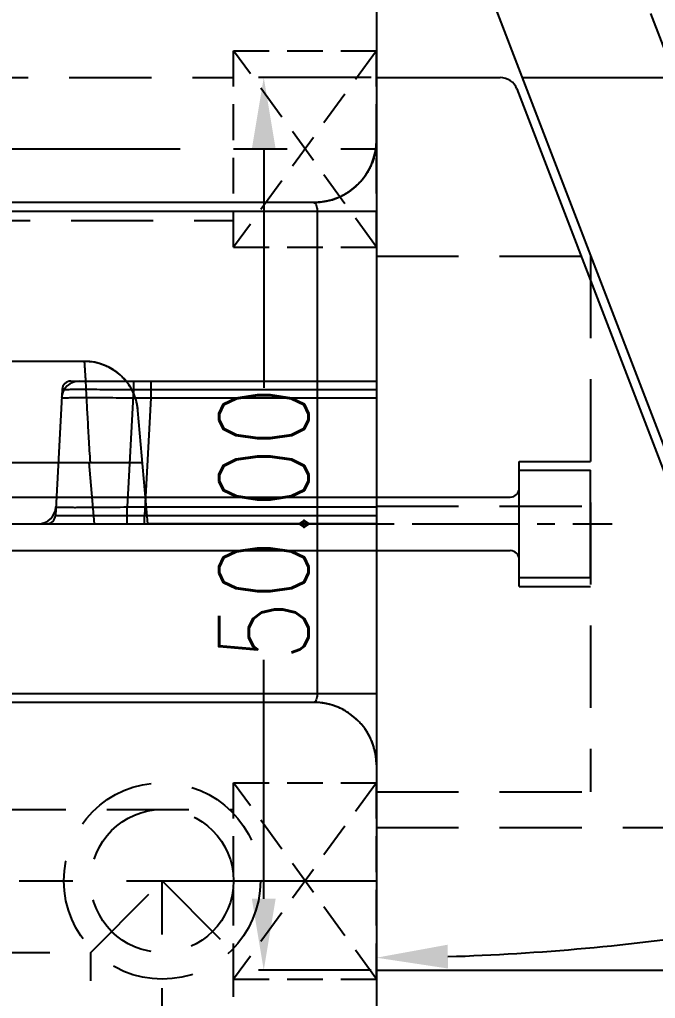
# Model space of a CAD drawing. Header units: millimetres. Extents: x 25970 to 27273, y -22508 to -21586.
# Drawn here: x 26686.6 to 26722.2, y -22245.7 to -22190.9 of the extents above; entities that cross this region are included whole.
import ezdxf

# ---------------------------------------------------------------- set-up
doc = ezdxf.new("R2010")
doc.units = ezdxf.units.MM
doc.header["$LTSCALE"] = 8
for name, pattern in [('CENTER', [2, 1.25, -0.25, 0.25, -0.25]), ('CENTER2', [1.125, 0.75, -0.125, 0.125, -0.125]), ('HIDDEN', [0.375, 0.25, -0.125])]:
    doc.linetypes.add(name, pattern=pattern)
doc.layers.get('DEFPOINTS').update_dxf_attribs({"color": 6})
for name, color, linetype in [('Cav-cor', 30, 'Continuous'), ('PIN', 5, 'Continuous'), ('PRODUCT', 1, 'Continuous'), ('SLIDE', 6, 'Continuous'), ('WT', 4, 'Continuous')]:
    doc.layers.add(name, color=color, linetype=linetype)
doc.layers.add('dim', color=3, linetype='Continuous', lineweight=15)
doc.styles.get("Standard").update_dxf_attribs({"font": 'txt.shx', "width": 0.8, "bigfont": 'chineset.shx'})
doc.dimstyles.new('ISO-25', dxfattribs={"dimtxt": 5, "dimasz": 4, "dimexe": 0.3, "dimexo": 0.3, "dimtad": 0, "dimzin": 1, "dimdsep": 46, "dimtxsty": 'Standard', "dimcen": 0, "dimclrd": 3, "dimclre": 3, "dimclrt": 3, "dimazin": 0, "dimtfac": 1, "dimtofl": 0, "dimtmove": 0, "dimatfit": 0, "dimfxl": 0, "dimarcsym": 0})

# ---------------------------------------------------------------- blocks, each defined once
blk = doc.blocks.new('20160720.181624')
at = {"layer": 'PIN'}
for p, q in [((-4, -3.5), (-4, 3.5)), ((-4, 3.5), (0, 3.5)), ((-4, 3), (0, 3)), ((0, -3), (0, 3)), ((-62.049, 1.5), (-4.5, 1.5)), ((-62.049, -1.5), (-62.049, 1.5)), ((-62.049, -1.5), (-4.5, -1.5)), ((-4, -3), (0, -3)), ((-4, -3.5), (0, -3.5))]:
    blk.add_line(p, q, dxfattribs=at)
at = {"layer": 'PIN', "linetype": 'CENTER2'}
blk.add_line((-63.998, 0), (1.204, 0), dxfattribs=at)
at = {"layer": 'PIN'}
for centre, start, end in [((-4.5, 2), 270, 0), ((-4.5, -2), 0, 90)]:
    blk.add_arc(centre, 0.5, start, end, dxfattribs=at)
blk = doc.blocks.new('*D26508')
at = {"layer": 'DEFPOINTS', "color": 0}
for p in [(26700.297, -22194.141), (26706.607, -22194.141), (26706.607, -22244.141)]:
    blk.add_point(p, dxfattribs=at)
at = {"layer": 'dim', "color": 3, "lineweight": -2}
for p, q in [((26706.307, -22194.141), (26699.997, -22194.141)), ((26700.297, -22198.141), (26700.297, -22211.516)), ((26700.297, -22240.141), (26700.297, -22226.766)), ((26706.307, -22244.141), (26699.997, -22244.141))]:
    blk.add_line(p, q, dxfattribs=at)
at = {"layer": 'dim', "color": 3}
for points in [[(26700.963, -22198.141), (26699.63, -22198.141), (26700.297, -22194.141)], [(26699.63, -22240.141), (26700.963, -22240.141), (26700.297, -22244.141)]]:
    blk.add_solid(points, dxfattribs=at)
at = {"layer": 'dim', "color": 3, "insert": (26700.297, -22219.141), "char_height": 5, "attachment_point": 5, "rotation": 90}
blk.add_mtext('50.00', dxfattribs=at)
blk = doc.blocks.new('*D26558')
at = {"layer": 'DEFPOINTS', "color": 0}
for p in [(26732.896, -22173.748), (26732.896, -22195.141), (26747.896, -22234.403)]:
    blk.add_point(p, dxfattribs=at)
at = {"layer": 'dim', "color": 3, "lineweight": -2}
for p, q in [((26732.896, -22194.841), (26732.896, -22173.448)), ((26747.896, -22234.103), (26747.896, -22173.448)), ((26728.896, -22173.748), (26724.896, -22173.748)), ((26751.896, -22173.748), (26755.896, -22173.748))]:
    blk.add_line(p, q, dxfattribs=at)
at = {"layer": 'dim', "color": 3}
for points in [[(26728.896, -22174.414), (26728.896, -22173.081), (26732.896, -22173.748)], [(26751.896, -22173.081), (26751.896, -22174.414), (26747.896, -22173.748)]]:
    blk.add_solid(points, dxfattribs=at)
at = {"layer": 'dim', "color": 3, "insert": (26717.604, -22173.748), "char_height": 5, "attachment_point": 5}
blk.add_mtext('15.00', dxfattribs=at)
blk = doc.blocks.new('*D26648')
at = {"layer": 'DEFPOINTS', "color": 0}
for p in [(26706.607, -22173.141), (26740.607, -22194.141), (26723.871, -22242.285), (26765.651, -22253.141), (26706.607, -22269.141)]:
    blk.add_point(p, dxfattribs=at)
at = {"layer": 'dim', "color": 3, "lineweight": -2}
for start, end in [(286.85414, 291.2288), (271.7712, 278.61868)]:
    blk.add_arc((26706.607, -22114.042), 129.399, start, end, dxfattribs=at)
at = {"layer": 'dim', "color": 3}
for points in [[(26753.713, -22235.278), (26753.211, -22234.043), (26757.168, -22233.155)], [(26710.597, -22242.713), (26710.617, -22244.046), (26706.607, -22243.441)]]:
    blk.add_solid(points, dxfattribs=at)
at = {"layer": 'dim', "color": 3, "insert": (26735.136, -22240.257), "char_height": 5, "attachment_point": 5, "rotation": 12.7364}
blk.add_mtext('23.00%%d', dxfattribs=at)
blk = doc.blocks.new('*D26649')
at = {"layer": 'DEFPOINTS', "color": 0}
for p in [(26706.607, -22244.141), (26758.607, -22254.141), (26758.607, -22274.263)]:
    blk.add_point(p, dxfattribs=at)
at = {"layer": 'dim', "color": 3, "linetype": 'Continuous', "lineweight": -2}
for p, q in [((26706.607, -22244.441), (26706.607, -22274.563)), ((26758.607, -22254.441), (26758.607, -22274.563)), ((26710.607, -22274.263), (26724.649, -22274.263)), ((26754.607, -22274.263), (26740.566, -22274.263))]:
    blk.add_line(p, q, dxfattribs=at)
at = {"layer": 'dim', "color": 3}
for points in [[(26710.607, -22273.596), (26710.607, -22274.93), (26706.607, -22274.263)], [(26754.607, -22274.93), (26754.607, -22273.596), (26758.607, -22274.263)]]:
    blk.add_solid(points, dxfattribs=at)
at = {"layer": 'dim', "color": 3, "insert": (26732.607, -22274.263), "char_height": 5, "attachment_point": 5}
blk.add_mtext('52.00', dxfattribs=at)
blk = doc.blocks.new('20150513.114825')
at = {"layer": 'WT', "color": 125, "linetype": 'HIDDEN'}
for p, q in [((-5.5, 8), (5.5, 8)), ((5.5, 8), (-5.5, 0)), ((-5.5, 8), (5.5, 0)), ((-5.5, 0), (-5.5, 8)), ((5.5, 0), (5.5, 8)), ((-5.5, 0), (5.5, 0))]:
    blk.add_line(p, q, dxfattribs=at)
blk = doc.blocks.new('20160901.193409')
at = {"layer": 'Cav-cor', "color": 241}
for p, q in [((70.05, 20.958), (49.75, 20.958)), ((70.05, 20.958), (49.75, 20.958)), ((73.55, 20.458), (49.25, 20.458)), ((70.233, 20.458), (70.233, -6.542)), ((57.205, 12.06), (50.77, 12.06)), ((57.205, 12.06), (57.205, 12.051)), ((55.944, 10.484), (55.575, 3.432)), ((56.444, 10.958), (73.55, 10.958)), ((59.939, 10.484), (59.594, 3.906)), ((59.939, 10.958), (59.939, 10.484)), ((59.939, 10.484), (73.55, 10.484)), ((60.913, 10.958), (60.913, 10.01)), ((60.006, 10.019), (60.041, 10.019)), ((60.913, 10.01), (60.568, 3.432)), ((60.913, 10.01), (73.55, 10.01)), ((60.194, 9.316), (60.193, 9.321)), ((60.75, 2.958), (60.194, 9.316)), ((50.77, 6.398), (60.449, 6.398)), ((57.761, 2.958), (57.46, 6.398)), ((59.594, 3.906), (73.55, 3.906)), ((59.594, 2.958), (59.594, 3.906)), ((60.568, 3.432), (73.55, 3.432)), ((60.568, 2.958), (60.568, 3.432)), ((48.57, 2.958), (60.75, 2.958)), ((73.55, 2.958), (60.75, 2.958)), ((49.25, -6.542), (73.55, -6.542)), ((70.05, -7.042), (49.75, -7.042)), ((70.05, -7.042), (49.75, -7.042))]:
    blk.add_line(p, q, dxfattribs=at)
for centre, radius, start, end in [((70.05, 24.458), 3.5, 270, 0), ((57.205, 9.06), 3, 5, 90), ((57.209, 9.047), 3.004, 80.2163, 90.0603), ((57.209, 9.051), 3, 68.2503, 80.2017), ((57.21, 9.055), 2.996, 62.7759, 68.2345), ((57.201, 9.044), 3.009, 46.0742, 62.7313), ((57.207, 9.054), 2.999, 40.9246, 46.0229), ((57.201, 9.05), 3.006, 27.9699, 40.9089), ((56.918, 9.958), 1, 90.0001, 177), ((56.444, 10.458), 0.5, 90.0224, 177.0012), ((57.205, 9.053), 3.001, 22.5153, 27.9446), ((57.189, 9.05), 3.016, 5.0476, 22.4588), ((54.601, 3.958), 1, 269.9999, 357), ((55.076, 3.458), 0.5, 269.9824, 356.9991), ((70.05, -10.542), 3.5, 0, 90)]:
    blk.add_arc(centre, radius, start, end, dxfattribs=at)
for points in [[(73.55, 24.458), (73.55, 22.408), (72.1, 20.958), (70.05, 20.958)], [(73.55, -10.542), (73.55, -8.492), (72.1, -7.042), (70.05, -7.042)]]:
    blk.add_rational_spline(points, [1, 0.8047378541, 0.8047378541, 1], degree=3, dxfattribs=at)
for points, knots in [([(70.05, 20.958), (70.076, 20.958), (70.117, 20.93), (70.152, 20.876), (70.192, 20.788), (70.224, 20.647), (70.233, 20.524), (70.233, 20.458)], [0, 0, 0, 0, 0.136248, 0.231508, 0.349186, 0.646854, 1, 1, 1, 1]), ([(57.532, 6.398), (57.503, 6.844), (57.45, 7.698), (57.382, 8.902), (57.328, 9.936), (57.289, 10.672), (57.262, 11.146), (57.247, 11.415), (57.234, 11.629), (57.223, 11.792), (57.215, 11.913), (57.211, 11.983), (57.207, 12.028), (57.207, 12.04), (57.203, 12.064), (57.205, 12.06)], [0, 0, 0, 0, 0.236541, 0.452495, 0.637939, 0.784534, 0.842095, 0.889326, 0.926859, 0.955505, 0.976226, 0.989967, 0.994498, 0.997616, 1, 1, 1, 1]), ([(57.532, 6.398), (57.503, 6.844), (57.45, 7.698), (57.382, 8.902), (57.328, 9.936), (57.289, 10.672), (57.262, 11.146), (57.247, 11.415), (57.234, 11.629), (57.223, 11.792), (57.215, 11.913), (57.211, 11.983), (57.207, 12.028), (57.207, 12.04), (57.203, 12.064), (57.205, 12.06)], [0, 0, 0, 0, 0.236541, 0.452495, 0.637939, 0.784534, 0.842095, 0.889326, 0.926859, 0.955505, 0.976226, 0.989967, 0.994498, 0.997616, 1, 1, 1, 1]), ([(55.944, 10.484), (55.944, 10.486), (55.954, 10.485), (55.966, 10.488), (55.992, 10.488), (56.024, 10.489), (56.067, 10.49), (56.143, 10.491), (56.26, 10.492), (56.427, 10.494), (56.628, 10.494), (56.861, 10.495), (57.123, 10.495), (57.413, 10.495), (57.845, 10.494), (58.43, 10.492), (59.17, 10.489), (59.679, 10.486), (59.939, 10.484)], [0, 0, 0, 0, 0.001259, 0.004895, 0.010916, 0.019308, 0.030057, 0.043147, 0.076205, 0.118138, 0.168576, 0.227026, 0.292917, 0.365641, 0.444465, 0.617314, 0.804989, 1, 1, 1, 1]), ([(55.92, 10.01), (55.92, 10.012), (55.929, 10.013), (55.941, 10.015), (55.966, 10.017), (55.998, 10.019), (56.04, 10.02), (56.114, 10.023), (56.229, 10.025), (56.394, 10.028), (56.592, 10.03), (56.823, 10.031), (57.191, 10.032), (57.717, 10.032), (58.416, 10.03), (59.19, 10.025), (59.728, 10.021), (60.006, 10.019)], [0, 0, 0, 0, 0.001293, 0.004796, 0.010564, 0.0186, 0.028892, 0.041421, 0.073108, 0.113426, 0.162086, 0.218716, 0.282902, 0.431935, 0.604698, 0.79598, 1, 1, 1, 1]), ([(60.041, 10.019), (60.113, 10.018), (60.404, 10.015), (60.694, 10.013), (60.913, 10.01)], [0, 0, 0, 0, 0.248348, 1, 1, 1, 1]), ([(55.6, 3.906), (55.6, 3.904), (55.609, 3.902), (55.621, 3.9), (55.646, 3.898), (55.679, 3.896), (55.722, 3.894), (55.797, 3.892), (55.914, 3.889), (56.081, 3.887), (56.282, 3.885), (56.514, 3.884), (56.882, 3.884), (57.402, 3.885), (58.084, 3.889), (58.825, 3.896), (59.334, 3.902), (59.594, 3.906)], [0, 0, 0, 0, 0.001323, 0.004937, 0.010922, 0.019277, 0.029988, 0.043034, 0.076006, 0.117891, 0.168294, 0.226732, 0.292642, 0.444259, 0.617259, 0.804924, 1, 1, 1, 1]), ([(55.575, 3.432), (55.575, 3.43), (55.588, 3.432), (55.601, 3.428), (55.633, 3.429), (55.674, 3.427), (55.728, 3.426), (55.822, 3.425), (55.969, 3.424), (56.177, 3.422), (56.428, 3.422), (56.719, 3.421), (57.047, 3.421), (57.409, 3.421), (57.949, 3.422), (58.681, 3.424), (59.606, 3.427), (60.243, 3.43), (60.568, 3.432)], [0, 0, 0, 0, 0.001216, 0.004816, 0.010803, 0.019166, 0.029892, 0.042959, 0.075965, 0.117876, 0.1683, 0.226738, 0.292648, 0.365375, 0.444236, 0.617183, 0.80488, 1, 1, 1, 1]), ([(70.233, -6.542), (70.233, -6.608), (70.224, -6.731), (70.192, -6.872), (70.152, -6.96), (70.117, -7.014), (70.076, -7.042), (70.05, -7.042)], [0, 0, 0, 0, 0.353146, 0.650814, 0.768492, 0.863752, 1, 1, 1, 1])]:
    blk.add_open_spline(points, degree=3, knots=knots, dxfattribs=at)
blk.add_open_spline([(57.206, 12.051), (55.06, 12.048), (52.915, 12.044), (50.77, 12.04)], degree=3, dxfattribs=at)

msp = doc.modelspace()

# ---------------------------------------------------------------- linework, layer by layer
at = {"layer": 'Cav-cor', "color": 241}
for p, q in [((26706.607, -22173.141), (26706.607, -22269.141)), ((26536.607, -22219.141), (26706.607, -22219.141))]:
    msp.add_line(p, q, dxfattribs=at)
at = {"layer": 'PIN', "linetype": 'CENTER2'}
msp.add_line((26702.607, -22140.141), (26742.763, -22244.749), dxfattribs=at)
at = {"layer": 'PIN'}
msp.add_line((26698.185, -22150.943), (26732.427, -22240.148), dxfattribs=at)
at = {"layer": 'SLIDE'}
for p, q in [((26706.607, -22194.141), (26713.544, -22194.141)), ((26714.767, -22194.141), (26731.905, -22194.141)), ((26714.478, -22194.783), (26733.425, -22244.141)), ((26706.607, -22244.141), (26796.607, -22244.141))]:
    msp.add_line(p, q, dxfattribs=at)
at = {"layer": 'SLIDE', "linetype": 'HIDDEN', "ltscale": 2.3}
for p, q in [((26706.607, -22204.141), (26718.607, -22204.141)), ((26718.607, -22204.141), (26718.607, -22234.141)), ((26706.607, -22218.141), (26718.607, -22218.141)), ((26706.607, -22234.141), (26718.607, -22234.141)), ((26706.607, -22236.141), (26796.607, -22236.141))]:
    msp.add_line(p, q, dxfattribs=at)
at = {"layer": 'SLIDE'}
msp.add_arc((26713.544, -22195.141), 1, 21, 90, dxfattribs=at)
at = {"layer": 'WT', "color": 125, "linetype": 'HIDDEN', "ltscale": 2.3}
for p, q in [((26675.607, -22194.141), (26698.607, -22194.141)), ((26544.607, -22202.141), (26698.607, -22202.141)), ((26546.607, -22235.141), (26698.607, -22235.141)), ((26690.607, -22243.141), (26694.607, -22239.141)), ((26694.607, -22239.141), (26698.607, -22243.141)), ((26552.607, -22243.141), (26690.607, -22243.141)), ((26690.607, -22286.141), (26690.607, -22243.141)), ((26698.607, -22280.141), (26698.607, -22243.141))]:
    msp.add_line(p, q, dxfattribs=at)
at = {"layer": 'WT', "color": 125, "linetype": 'CENTER', "ltscale": 1.5}
for p, q in [((26536.607, -22198.141), (26706.607, -22198.141)), ((26548.607, -22239.141), (26706.607, -22239.141)), ((26694.607, -22284.141), (26694.607, -22239.141))]:
    msp.add_line(p, q, dxfattribs=at)
at = {"layer": 'WT', "color": 125, "linetype": 'HIDDEN', "ltscale": 2.3}
for radius in [5.5, 4]:
    msp.add_circle((26694.607, -22239.141), radius, dxfattribs=at)

# ---------------------------------------------------------------- block references
at = {"layer": 'dim'}
msp.add_blockref('20160901.193409', (26633.057, -22222.099), dxfattribs=at)
at = {"layer": 'PRODUCT'}
msp.add_blockref('20160720.181624', (26718.607, -22219.141), dxfattribs=at)
at = {"layer": 'WT', "color": 125, "linetype": 'HIDDEN', "ltscale": 2.3, "xscale": -1, "rotation": -90}
for p in [(26698.607, -22198.141), (26698.607, -22239.141)]:
    msp.add_blockref('20150513.114825', p, dxfattribs=at)

# ---------------------------------------------------------------- dimensions: what is measured, and where the dimension line sits
at = {"layer": 'dim'}
dim = msp.add_linear_dim(base=(26732.896, -22173.748), p1=(26747.896, -22234.403), p2=(26732.896, -22195.141), dimstyle='ISO-25', dxfattribs=at)
dim.commit()
dim.dimension.update_dxf_attribs({"geometry": '*D26558', "text_midpoint": (26717.604, -22173.748)})
dim = msp.add_angular_dim_2l(base=(26723.871, -22242.285), line1=((26706.607, -22173.141), (26706.607, -22269.141)), line2=((26740.607, -22194.141), (26765.651, -22253.141)), dimstyle='ISO-25', dxfattribs=at)
dim.commit()
dim.dimension.update_dxf_attribs({"geometry": '*D26648', "text_midpoint": (26735.136, -22240.257), "dimtype": 162})
dim = msp.add_linear_dim(base=(26700.297, -22194.141), p1=(26706.607, -22244.141), p2=(26706.607, -22194.141), angle=90, dimstyle='ISO-25', dxfattribs=at)
dim.commit()
dim.dimension.update_dxf_attribs({"geometry": '*D26508', "text_midpoint": (26700.297, -22219.141)})
at = {"layer": 'dim', "linetype": 'Continuous'}
dim = msp.add_linear_dim(base=(26758.607, -22274.263), p1=(26706.607, -22244.141), p2=(26758.607, -22254.141), dimstyle='ISO-25', dxfattribs=at)
dim.commit()
dim.dimension.update_dxf_attribs({"geometry": '*D26649', "text_midpoint": (26732.607, -22274.263), "dimtype": 160})

doc.saveas('drawing.dxf')
